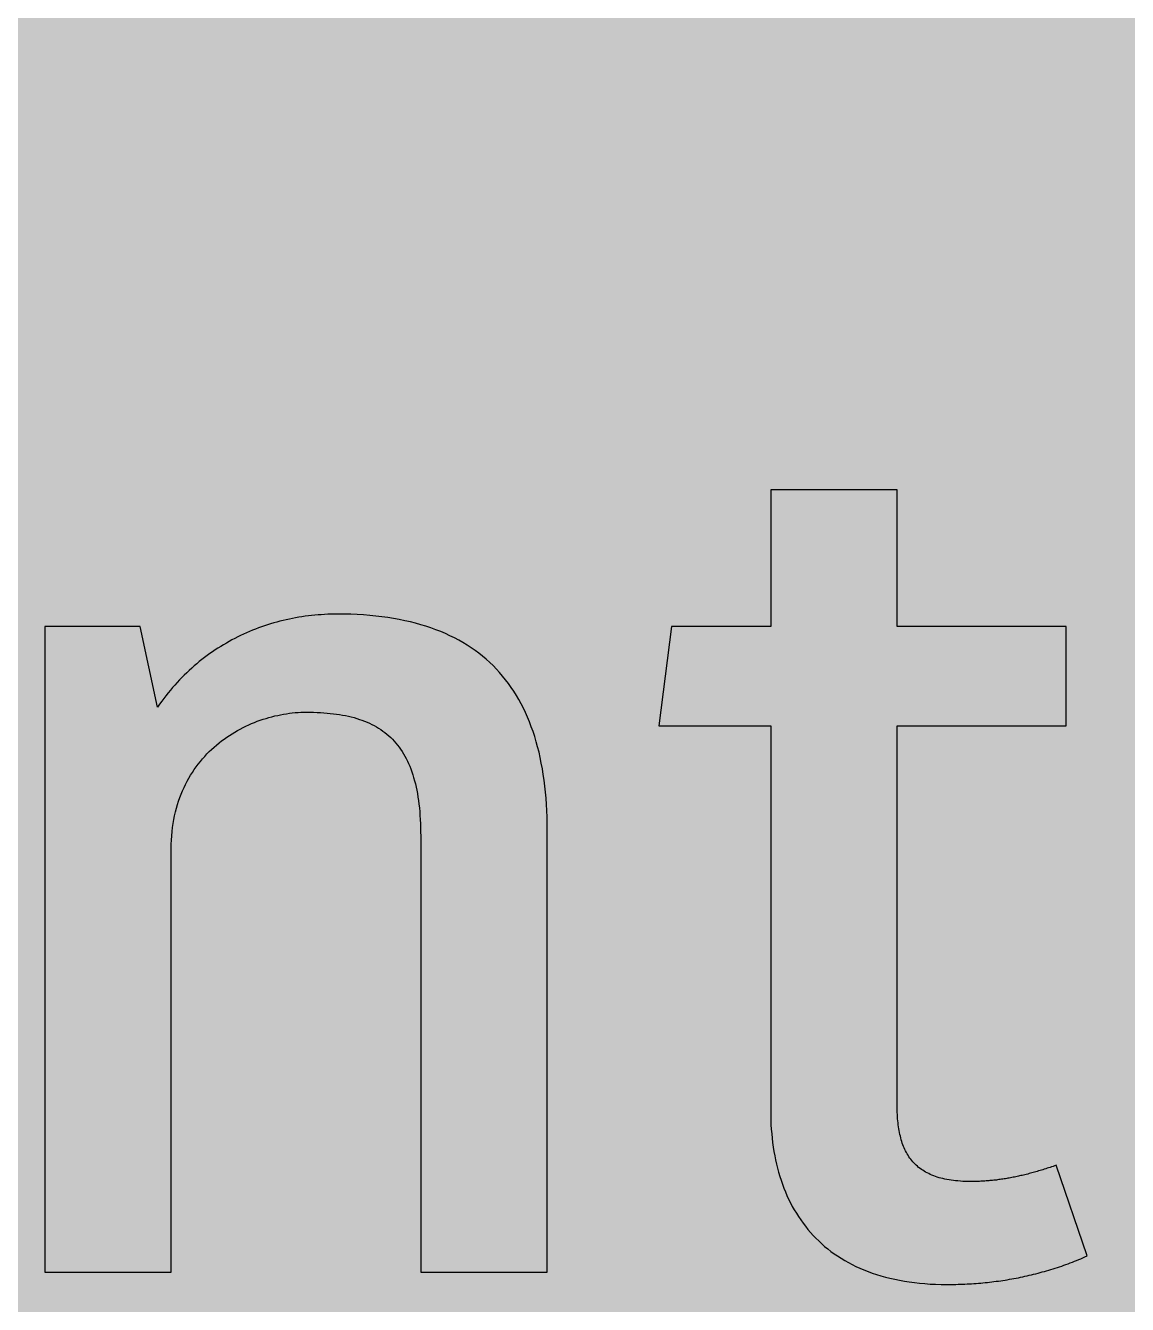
# Model space of a CAD drawing. Header units: millimetres. Extents: x 0 to 212, y 0 to 254.
# Drawn here: x 119.6 to 150.92, y 20.3 to 56.64 of the extents above; entities that cross this region are included whole.
import ezdxf

# ---------------------------------------------------------------- set-up
doc = ezdxf.new("R2010")
doc.units = ezdxf.units.MM

msp = doc.modelspace()

# ---------------------------------------------------------------- hatches: boundary and pattern name
for color, points in [(254, [(14.1633, 0.0536), (13.9878, 0.0533), (13.8125, 0.0559), (13.6373, 0.061), (13.462, 0.0686), (13.2893, 0.0787), (13.114, 0.0914), (12.9413, 0.1041), (12.7686, 0.1219), (12.5959, 0.1397), (12.4231, 0.16), (12.2504, 0.1829), (12.0777, 0.2057), (11.9075, 0.2337), (11.7373, 0.2616), (11.5672, 0.2921), (11.397, 0.3251), (11.2268, 0.3607), (11.0592, 0.3988), (10.8915, 0.4369), (10.7239, 0.4775), (10.5562, 0.5207), (10.3886, 0.5664), (10.2235, 0.6121), (10.0584, 0.6629), (9.8933, 0.7137), (9.7307, 0.7671), (9.5682, 0.8204), (9.4056, 0.8788), (9.2431, 0.9373), (9.083, 0.9982), (8.923, 1.0617), (8.763, 1.1252), (8.6055, 1.1938), (8.4455, 1.2624), (8.2906, 1.331), (8.1331, 1.4046), (7.9781, 1.4783), (7.8232, 1.5545), (7.6708, 1.6332), (7.5184, 1.7145), (7.366, 1.7958), (7.2161, 1.8796), (7.0663, 1.966), (6.919, 2.0523), (6.7716, 2.1438), (6.6243, 2.2352), (6.4795, 2.3266), (6.3348, 2.4232), (6.19, 2.5197), (6.0477, 2.6187), (5.908, 2.7178), (5.7683, 2.8194), (5.6286, 2.9235), (5.4915, 3.0302), (5.3543, 3.1369), (5.2197, 3.2461), (5.0851, 3.3579), (4.953, 3.4722), (4.8209, 3.5865), (4.6914, 3.7033), (4.5644, 3.8202), (4.4348, 3.9395), (4.3104, 4.0615), (4.1859, 4.1859), (4.0615, 4.3104), (3.9395, 4.4348), (3.8202, 4.5618), (3.7033, 4.6914), (3.5865, 4.8209), (3.4722, 4.953), (3.3579, 5.0851), (3.2487, 5.2197), (3.1369, 5.3543), (3.0302, 5.4915), (2.9235, 5.6286), (2.8194, 5.7683), (2.7178, 5.908), (2.6187, 6.0477), (2.5197, 6.19), (2.4232, 6.3348), (2.3266, 6.477), (2.2352, 6.6243), (2.1438, 6.7691), (2.0523, 6.9164), (1.966, 7.0663), (1.8796, 7.2161), (1.7958, 7.366), (1.7145, 7.5184), (1.6332, 7.6708), (1.5545, 7.8232), (1.4783, 7.9781), (1.4046, 8.1331), (1.331, 8.2906), (1.2598, 8.4455), (1.1913, 8.603), (1.1252, 8.763), (1.0592, 8.923), (0.9982, 9.083), (0.9373, 9.2431), (0.8763, 9.4056), (0.8204, 9.5682), (0.7645, 9.7307), (0.7112, 9.8933), (0.6604, 10.0584), (0.6121, 10.2235), (0.5639, 10.3911), (0.5207, 10.5562), (0.4775, 10.7239), (0.4343, 10.8915), (0.3962, 11.0592), (0.3607, 11.2268), (0.3251, 11.397), (0.2921, 11.5672), (0.2616, 11.7373), (0.2311, 11.9075), (0.2057, 12.0802), (0.1803, 12.2504), (0.1575, 12.4231), (0.1372, 12.5959), (0.1194, 12.7686), (0.1041, 12.9413), (0.0889, 13.1166), (0.0787, 13.2893), (0.0686, 13.4645), (0.061, 13.6373), (0.0559, 13.8125), (0.0508, 13.9878), (0.0508, 14.163), (0.0522, 239.9425), (0.0508, 240.1164), (0.0559, 240.2916), (0.061, 240.4669), (0.0686, 240.6396), (0.0787, 240.8149), (0.0889, 240.9876), (0.1041, 241.1628), (0.1194, 241.3356), (0.1372, 241.5083), (0.1575, 241.681), (0.1803, 241.8537), (0.2057, 242.0239), (0.2311, 242.1966), (0.2616, 242.3668), (0.2921, 242.537), (0.3251, 242.7072), (0.3607, 242.8748), (0.3962, 243.045), (0.4343, 243.2126), (0.4775, 243.3803), (0.5207, 243.5479), (0.5639, 243.713), (0.6121, 243.8781), (0.6604, 244.0432), (0.7112, 244.2083), (0.7645, 244.3734), (0.8204, 244.536), (0.8763, 244.6985), (0.9373, 244.8611), (0.9982, 245.0211), (1.0592, 245.1811), (1.1252, 245.3411), (1.1913, 245.4986), (1.2598, 245.6561), (1.331, 245.8136), (1.4046, 245.9685), (1.4783, 246.126), (1.5545, 246.2784), (1.6332, 246.4333), (1.7145, 246.5857), (1.7958, 246.7356), (1.8796, 246.888), (1.966, 247.0379), (2.0523, 247.1852), (2.1438, 247.3325), (2.2352, 247.4798), (2.3266, 247.6246), (2.4232, 247.7694), (2.5197, 247.9116), (2.6187, 248.0539), (2.7178, 248.1961), (2.8194, 248.3358), (2.9235, 248.4755), (3.0302, 248.6127), (3.1369, 248.7473), (3.2487, 248.8844), (3.3579, 249.0165), (3.4722, 249.1486), (3.5865, 249.2807), (3.7033, 249.4102), (3.8202, 249.5398), (3.9395, 249.6668), (4.0615, 249.7938), (4.1859, 249.9182), (4.3104, 250.0401), (4.4348, 250.1621), (4.5644, 250.284), (4.6914, 250.4008), (4.8209, 250.5177), (4.953, 250.632), (5.0851, 250.7437), (5.2197, 250.8555), (5.3543, 250.9647), (5.4915, 251.0739), (5.6286, 251.1781), (5.7683, 251.2822), (5.908, 251.3838), (6.0477, 251.4854), (6.19, 251.5845), (6.3348, 251.681), (6.4795, 251.775), (6.6243, 251.8689), (6.7716, 251.9604), (6.919, 252.0493), (7.0663, 252.1382), (7.2161, 252.2245), (7.366, 252.3084), (7.5184, 252.3896), (7.6708, 252.4709), (7.8232, 252.5471), (7.9781, 252.6233), (8.1331, 252.6995), (8.2906, 252.7706), (8.4455, 252.8418), (8.6055, 252.9103), (8.763, 252.9789), (8.923, 253.0424), (9.083, 253.1059), (9.2431, 253.1669), (9.4056, 253.2253), (9.5682, 253.2837), (9.7307, 253.3371), (9.8933, 253.3904), (10.0584, 253.4412), (10.2235, 253.492), (10.3886, 253.5377), (10.5562, 253.5834), (10.7239, 253.6266), (10.8915, 253.6673), (11.0592, 253.7079), (11.2268, 253.7435), (11.397, 253.779), (11.5672, 253.812), (11.7373, 253.8425), (11.9075, 253.8705), (12.0777, 253.8984), (12.2504, 253.9213), (12.4231, 253.9441), (12.5959, 253.9644), (12.7686, 253.9822), (12.9413, 254), (13.114, 254.0127), (13.2893, 254.0254), (13.462, 254.0356), (13.6373, 254.0432), (13.8125, 254.0483), (13.9878, 254.0508), (14.163, 254.0533), (197.6078, 254.0536), (197.7822, 254.0508), (197.9574, 254.0483), (198.1327, 254.0432), (198.3054, 254.0356), (198.4807, 254.0254), (198.6534, 254.0127), (198.8287, 254), (199.0014, 253.9822), (199.1741, 253.9644), (199.3468, 253.9441), (199.5195, 253.9213), (199.6897, 253.8984), (199.8624, 253.8705), (200.0326, 253.8425), (200.2028, 253.812), (200.373, 253.779), (200.5432, 253.7435), (200.7108, 253.7079), (200.8784, 253.6673), (201.0461, 253.6266), (201.2137, 253.5834), (201.3788, 253.5377), (201.5465, 253.492), (201.7116, 253.4412), (201.8767, 253.3904), (202.0392, 253.3371), (202.2018, 253.2837), (202.3643, 253.2253), (202.5269, 253.1669), (202.6869, 253.1059), (202.8469, 253.0424), (203.007, 252.9789), (203.167, 252.9103), (203.3245, 252.8418), (203.4794, 252.7706), (203.6369, 252.6995), (203.7918, 252.6233), (203.9468, 252.5471), (204.0992, 252.4709), (204.2516, 252.3896), (204.404, 252.3084), (204.5538, 252.2245), (204.7037, 252.1382), (204.8535, 252.0493), (205.0009, 251.9604), (205.1456, 251.8689), (205.293, 251.775), (205.4352, 251.681), (205.58, 251.5845), (205.7222, 251.4854), (205.8619, 251.3838), (206.0016, 251.2822), (206.1413, 251.1781), (206.2785, 251.0739), (206.4156, 250.9647), (206.5503, 250.8555), (206.6849, 250.7437), (206.817, 250.632), (206.949, 250.5177), (207.0786, 250.4008), (207.2081, 250.284), (207.3351, 250.1621), (207.4596, 250.0401), (207.584, 249.9182), (207.7085, 249.7938), (207.8304, 249.6668), (207.9498, 249.5398), (208.0666, 249.4102), (208.1835, 249.2807), (208.2978, 249.1486), (208.4121, 249.0165), (208.5238, 248.8844), (208.6331, 248.7473), (208.7397, 248.6127), (208.8464, 248.4755), (208.9506, 248.3358), (209.0522, 248.1961), (209.1512, 248.0539), (209.2503, 247.9116), (209.3468, 247.7694), (209.4433, 247.6246), (209.5348, 247.4798), (209.6262, 247.3325), (209.7176, 247.1852), (209.804, 247.0379), (209.8904, 246.888), (209.9742, 246.7356), (210.0555, 246.5857), (210.1367, 246.4333), (210.2155, 246.2784), (210.2917, 246.126), (210.3653, 245.9685), (210.439, 245.8136), (210.5076, 245.6561), (210.5762, 245.4986), (210.6447, 245.3411), (210.7082, 245.1811), (210.7717, 245.0211), (210.8327, 244.8611), (210.8911, 244.6985), (210.9495, 244.536), (211.0029, 244.3734), (211.0562, 244.2083), (211.107, 244.0432), (211.1578, 243.8781), (211.2035, 243.713), (211.2493, 243.5479), (211.2924, 243.3803), (211.3331, 243.2126), (211.3712, 243.045), (211.4093, 242.8748), (211.4448, 242.7072), (211.4779, 242.537), (211.5083, 242.3668), (211.5363, 242.1966), (211.5642, 242.0239), (211.5871, 241.8537), (211.6099, 241.681), (211.6303, 241.5083), (211.648, 241.3356), (211.6658, 241.1628), (211.6785, 240.9876), (211.6912, 240.8149), (211.7014, 240.6396), (211.709, 240.4669), (211.7141, 240.2916), (211.7166, 240.1164), (211.7166, 239.9411), (211.7189, 14.1647), (211.7166, 13.9878), (211.7141, 13.8125), (211.709, 13.6373), (211.7014, 13.4645), (211.6912, 13.2893), (211.6785, 13.1166), (211.6658, 12.9413), (211.648, 12.7686), (211.6303, 12.5959), (211.6099, 12.4231), (211.5871, 12.2504), (211.5642, 12.0802), (211.5363, 11.9075), (211.5083, 11.7373), (211.4779, 11.5672), (211.4448, 11.397), (211.4093, 11.2268), (211.3712, 11.0592), (211.3331, 10.8915), (211.2924, 10.7239), (211.2493, 10.5562), (211.2035, 10.3911), (211.1578, 10.2235), (211.107, 10.0584), (211.0562, 9.8933), (211.0029, 9.7307), (210.9495, 9.5682), (210.8911, 9.4056), (210.8327, 9.2431), (210.7717, 9.083), (210.7082, 8.923), (210.6447, 8.763), (210.5762, 8.603), (210.5076, 8.4455), (210.439, 8.2906), (210.3653, 8.1331), (210.2917, 7.9781), (210.2155, 7.8232), (210.1367, 7.6708), (210.0555, 7.5184), (209.9742, 7.366), (209.8904, 7.2161), (209.804, 7.0663), (209.7176, 6.9164), (209.6262, 6.7691), (209.5348, 6.6243), (209.4433, 6.477), (209.3468, 6.3348), (209.2503, 6.19), (209.1512, 6.0477), (209.0522, 5.908), (208.9506, 5.7683), (208.8464, 5.6286), (208.7397, 5.4915), (208.6331, 5.3543), (208.5238, 5.2197), (208.4121, 5.0851), (208.2978, 4.953), (208.1835, 4.8209), (208.0666, 4.6914), (207.9498, 4.5618), (207.8304, 4.4348), (207.7085, 4.3104), (207.584, 4.1859), (207.4596, 4.0615), (207.3351, 3.9395), (207.2081, 3.8202), (207.0786, 3.7033), (206.949, 3.5865), (206.817, 3.4722), (206.6849, 3.3579), (206.5503, 3.2461), (206.4156, 3.1369), (206.2785, 3.0302), (206.1413, 2.9235), (206.0016, 2.8194), (205.8619, 2.7178), (205.7222, 2.6187), (205.58, 2.5197), (205.4352, 2.4232), (205.293, 2.3266), (205.1456, 2.2352), (205.0009, 2.1438), (204.8535, 2.0523), (204.7037, 1.966), (204.5538, 1.8796), (204.404, 1.7958), (204.2516, 1.7145), (204.0992, 1.6332), (203.9468, 1.5545), (203.7918, 1.4783), (203.6369, 1.4046), (203.4794, 1.331), (203.3245, 1.2624), (203.167, 1.1938), (203.007, 1.1252), (202.8469, 1.0617), (202.6869, 0.9982), (202.5269, 0.9373), (202.3643, 0.8788), (202.2018, 0.8204), (202.0392, 0.7671), (201.8767, 0.7137), (201.7116, 0.6629), (201.5465, 0.6121), (201.3788, 0.5664), (201.2137, 0.5207), (201.0461, 0.4775), (200.8784, 0.4369), (200.7108, 0.3988), (200.5432, 0.3607), (200.373, 0.3251), (200.2028, 0.2921), (200.0326, 0.2616), (199.8624, 0.2337), (199.6897, 0.2057), (199.5195, 0.1829), (199.3468, 0.16), (199.1741, 0.1397), (199.0014, 0.1219), (198.8287, 0.1041), (198.6534, 0.0914), (198.4807, 0.0787), (198.3054, 0.0686), (198.1327, 0.061), (197.9574, 0.0559), (197.7822, 0.0533), (197.6069, 0.0533)]), (59, [(140.7763, 25.8064), (140.777, 25.6718), (140.7795, 25.5397), (140.7846, 25.4076), (140.7922, 25.2781), (140.8049, 25.1511), (140.8151, 25.0241), (140.8303, 24.8971), (140.8481, 24.7726), (140.8684, 24.6482), (140.8913, 24.5262), (140.9141, 24.4069), (140.9421, 24.2875), (140.97, 24.1706), (141.0005, 24.0538), (141.036, 23.9395), (141.0716, 23.8277), (141.1097, 23.716), (141.1503, 23.6068), (141.1935, 23.5001), (141.2392, 23.3934), (141.2875, 23.2893), (141.3383, 23.1851), (141.3916, 23.0861), (141.4475, 22.987), (141.5059, 22.8905), (141.5669, 22.794), (141.6304, 22.7), (141.6964, 22.6085), (141.7625, 22.5196), (141.8336, 22.4333), (141.9073, 22.3469), (141.9835, 22.2631), (142.0622, 22.1818), (142.1409, 22.1031), (142.2248, 22.0269), (142.3111, 21.9507), (142.4, 21.8796), (142.4889, 21.8084), (142.5829, 21.7399), (142.6794, 21.6764), (142.7785, 21.6129), (142.8801, 21.5519), (142.9842, 21.4935), (143.0909, 21.4351), (143.2001, 21.3817), (143.3119, 21.3309), (143.4262, 21.2827), (143.543, 21.2369), (143.6624, 21.1912), (143.7843, 21.1506), (143.9113, 21.1125), (144.0383, 21.0769), (144.1679, 21.0439), (144.3025, 21.0134), (144.4371, 20.9855), (144.5768, 20.9601), (144.7165, 20.9398), (144.8613, 20.9194), (145.0086, 20.9042), (145.1585, 20.8915), (145.3109, 20.8788), (145.4658, 20.8712), (145.6233, 20.8686), (145.7833, 20.8661), (145.8493, 20.8661), (145.9128, 20.8661), (145.9763, 20.8686), (146.0424, 20.8686), (146.1059, 20.8712), (146.1694, 20.8737), (146.2329, 20.8763), (146.2989, 20.8788), (146.3624, 20.8813), (146.4259, 20.8839), (146.4894, 20.889), (146.5529, 20.8915), (146.6164, 20.8966), (146.6825, 20.9017), (146.746, 20.9067), (146.8095, 20.9144), (146.873, 20.9194), (146.9365, 20.9271), (147, 20.9321), (147.0635, 20.9398), (147.1244, 20.9474), (147.1879, 20.9575), (147.2514, 20.9652), (147.3149, 20.9728), (147.3784, 20.9829), (147.4419, 20.9931), (147.5029, 21.0033), (147.5664, 21.0134), (147.6299, 21.0236), (147.6908, 21.0363), (147.7543, 21.049), (147.8178, 21.0591), (147.8788, 21.0718), (147.9423, 21.0845), (148.0033, 21.0998), (148.0668, 21.1125), (148.1277, 21.1277), (148.1887, 21.143), (148.2522, 21.1557), (148.3131, 21.1734), (148.3766, 21.1887), (148.4376, 21.2039), (148.4986, 21.2217), (148.5595, 21.2395), (148.6205, 21.2573), (148.684, 21.275), (148.7449, 21.2928), (148.8059, 21.3131), (148.8669, 21.3309), (148.9278, 21.3512), (148.9888, 21.3716), (149.0497, 21.3919), (149.1107, 21.4122), (149.1691, 21.4351), (149.2301, 21.4579), (149.291, 21.4808), (149.352, 21.5036), (149.4104, 21.5265), (149.4714, 21.5494), (149.5323, 21.5748), (149.5908, 21.6002), (149.6517, 21.6256), (149.7101, 21.651), (149.7711, 21.6764), (148.8902, 24.2531), (148.8465, 24.2367), (148.8034, 24.2214), (148.7602, 24.2087), (148.7195, 24.1935), (148.6764, 24.1808), (148.6357, 24.1681), (148.5951, 24.1529), (148.5544, 24.1402), (148.5138, 24.1275), (148.4732, 24.1148), (148.4325, 24.1046), (148.3919, 24.0919), (148.3538, 24.0792), (148.3131, 24.069), (148.275, 24.0563), (148.2344, 24.0462), (148.1963, 24.036), (148.1582, 24.0259), (148.1201, 24.0157), (148.082, 24.0055), (148.0439, 23.9954), (148.0058, 23.9852), (147.9677, 23.9776), (147.9296, 23.9674), (147.8915, 23.9598), (147.8534, 23.9497), (147.8178, 23.942), (147.7797, 23.9344), (147.7416, 23.9268), (147.7061, 23.9192), (147.668, 23.9116), (147.6324, 23.9039), (147.5943, 23.8963), (147.5588, 23.8887), (147.5207, 23.8836), (147.4851, 23.876), (147.4495, 23.8709), (147.4114, 23.8658), (147.3759, 23.8608), (147.3378, 23.8557), (147.3022, 23.8506), (147.2667, 23.8455), (147.2286, 23.8404), (147.193, 23.8354), (147.1574, 23.8303), (147.1193, 23.8277), (147.0838, 23.8227), (147.0482, 23.8201), (147.0101, 23.8176), (146.9746, 23.8125), (146.939, 23.81), (146.9009, 23.8074), (146.8653, 23.8049), (146.8272, 23.8023), (146.7917, 23.8023), (146.7536, 23.7998), (146.7155, 23.7973), (146.6799, 23.7973), (146.6418, 23.7947), (146.6037, 23.7947), (146.5682, 23.7947), (146.5301, 23.7922), (146.492, 23.7922), (146.4539, 23.7922), (146.3802, 23.7947), (146.3091, 23.7947), (146.238, 23.7973), (146.1694, 23.8023), (146.1008, 23.8074), (146.0348, 23.8125), (145.9713, 23.8201), (145.9078, 23.8277), (145.8468, 23.8379), (145.7884, 23.8481), (145.73, 23.8608), (145.6715, 23.8735), (145.6157, 23.8887), (145.5623, 23.9014), (145.509, 23.9192), (145.4582, 23.937), (145.4099, 23.9547), (145.3617, 23.9725), (145.3134, 23.9928), (145.2677, 24.0157), (145.2245, 24.0386), (145.1813, 24.0614), (145.1381, 24.0868), (145.0975, 24.1122), (145.0594, 24.1376), (145.0213, 24.1656), (144.9832, 24.1935), (144.9476, 24.224), (144.9146, 24.2545), (144.8816, 24.2875), (144.8486, 24.3205), (144.8181, 24.3535), (144.7876, 24.3891), (144.7597, 24.4246), (144.7317, 24.4602), (144.7063, 24.4983), (144.6809, 24.5389), (144.6581, 24.577), (144.6352, 24.6177), (144.6124, 24.6609), (144.592, 24.704), (144.5717, 24.7472), (144.5539, 24.7904), (144.5362, 24.8361), (144.5184, 24.8844), (144.5031, 24.9301), (144.4879, 24.9784), (144.4752, 25.0292), (144.4625, 25.08), (144.4498, 25.1308), (144.4396, 25.1841), (144.4295, 25.2374), (144.4193, 25.2908), (144.4117, 25.3467), (144.4041, 25.4025), (144.3965, 25.4584), (144.3914, 25.5168), (144.3863, 25.5753), (144.3812, 25.6337), (144.3787, 25.6946), (144.3761, 25.7556), (144.3736, 25.8191), (144.3736, 25.8826), (144.3736, 25.9461), (144.3743, 36.7425), (149.1728, 36.7425), (149.1728, 39.5633), (144.3743, 39.5633), (144.3743, 43.4439), (140.7763, 43.4439), (140.7763, 39.5633), (137.9541, 39.5633), (137.6013, 36.7425), (140.7763, 36.7425)]), (59, [(134.4263, 21.2203), (134.4263, 33.7781), (134.4244, 33.9649), (134.4193, 34.1478), (134.4117, 34.3306), (134.4041, 34.5084), (134.3914, 34.6837), (134.3762, 34.859), (134.3584, 35.0291), (134.3355, 35.1968), (134.3127, 35.3593), (134.2873, 35.5219), (134.2568, 35.6819), (134.2263, 35.8369), (134.1907, 35.9893), (134.1526, 36.1417), (134.112, 36.289), (134.0688, 36.4338), (134.0231, 36.576), (133.9723, 36.7132), (133.9215, 36.8503), (133.8656, 36.9824), (133.8097, 37.1145), (133.7488, 37.2415), (133.6853, 37.3659), (133.6167, 37.4879), (133.5481, 37.6047), (133.4745, 37.7215), (133.4008, 37.8333), (133.3221, 37.9451), (133.2408, 38.0517), (133.157, 38.1559), (133.0681, 38.2549), (132.9792, 38.354), (132.8852, 38.4505), (132.7887, 38.542), (132.6896, 38.6309), (132.588, 38.7172), (132.4813, 38.801), (132.3746, 38.8823), (132.2629, 38.9585), (132.1486, 39.0322), (132.0292, 39.1058), (131.9098, 39.1744), (131.7854, 39.2379), (131.6584, 39.3014), (131.5288, 39.3598), (131.3967, 39.4183), (131.2596, 39.4716), (131.1199, 39.5224), (130.9776, 39.5681), (130.8329, 39.6138), (130.683, 39.6545), (130.5331, 39.6926), (130.3782, 39.7281), (130.2182, 39.7612), (130.0582, 39.7891), (129.8931, 39.817), (129.7254, 39.8399), (129.5552, 39.8602), (129.38, 39.8755), (129.2047, 39.8907), (129.0218, 39.9009), (128.839, 39.9085), (128.6535, 39.9136), (128.463, 39.9161), (128.3691, 39.9136), (128.2776, 39.9136), (128.1836, 39.9085), (128.0922, 39.9059), (128.0008, 39.8983), (127.9093, 39.8932), (127.8179, 39.8831), (127.7264, 39.8755), (127.635, 39.8653), (127.5436, 39.8526), (127.4521, 39.8399), (127.3632, 39.8247), (127.2718, 39.8094), (127.1829, 39.7916), (127.094, 39.7739), (127.0025, 39.7535), (126.9136, 39.7332), (126.8247, 39.7129), (126.7384, 39.6875), (126.6495, 39.6646), (126.5606, 39.6367), (126.4742, 39.6113), (126.3879, 39.5808), (126.3015, 39.5529), (126.2151, 39.5199), (126.1288, 39.4894), (126.045, 39.4538), (125.9611, 39.4208), (125.8773, 39.3827), (125.7935, 39.3471), (125.7097, 39.3065), (125.6259, 39.2659), (125.5446, 39.2252), (125.4633, 39.182), (125.382, 39.1389), (125.3033, 39.0931), (125.222, 39.0449), (125.1433, 38.9966), (125.0645, 38.9484), (124.9883, 38.8976), (124.9096, 38.8442), (124.8334, 38.7909), (124.7572, 38.7375), (124.6835, 38.6817), (124.6073, 38.6232), (124.5337, 38.5648), (124.4625, 38.5039), (124.3889, 38.4429), (124.3178, 38.3794), (124.2466, 38.3159), (124.1781, 38.2499), (124.1069, 38.1813), (124.0409, 38.1127), (123.9723, 38.0441), (123.9063, 37.973), (123.8402, 37.8993), (123.7742, 37.8257), (123.7107, 37.752), (123.6472, 37.6733), (123.5862, 37.5971), (123.5253, 37.5158), (123.4643, 37.4371), (123.4059, 37.3532), (123.3475, 37.2694), (122.8549, 39.5633), (120.1388, 39.5633), (120.1388, 21.2203), (123.7368, 21.2203), (123.7368, 33.2489), (123.7361, 33.3731), (123.7412, 33.495), (123.7488, 33.6144), (123.759, 33.7337), (123.7742, 33.848), (123.7894, 33.9623), (123.8098, 34.0741), (123.8301, 34.1833), (123.8555, 34.2925), (123.8834, 34.3967), (123.9139, 34.5008), (123.9444, 34.6024), (123.9799, 34.7015), (124.018, 34.798), (124.0561, 34.892), (124.0993, 34.986), (124.1425, 35.0774), (124.1882, 35.1638), (124.2365, 35.2527), (124.2873, 35.3365), (124.3381, 35.4178), (124.3914, 35.499), (124.4473, 35.5778), (124.5057, 35.654), (124.5641, 35.7276), (124.6251, 35.8013), (124.6886, 35.8724), (124.7521, 35.941), (124.8181, 36.007), (124.8842, 36.0705), (124.9528, 36.134), (125.0239, 36.1925), (125.095, 36.2534), (125.1661, 36.3093), (125.2398, 36.3626), (125.3134, 36.416), (125.3896, 36.4668), (125.4658, 36.515), (125.542, 36.5633), (125.6208, 36.6065), (125.6995, 36.6497), (125.7783, 36.6928), (125.857, 36.7309), (125.9383, 36.769), (126.0196, 36.8046), (126.1008, 36.8376), (126.1821, 36.8681), (126.2659, 36.8986), (126.3472, 36.9265), (126.431, 36.9519), (126.5149, 36.9773), (126.5961, 37.0002), (126.68, 37.0205), (126.7638, 37.0383), (126.8451, 37.0561), (126.9289, 37.0713), (127.0127, 37.084), (127.094, 37.0967), (127.1753, 37.1069), (127.2591, 37.1145), (127.3404, 37.1196), (127.4191, 37.1246), (127.5004, 37.1272), (127.5791, 37.1272), (127.6807, 37.1272), (127.7823, 37.1246), (127.8814, 37.1221), (127.9779, 37.117), (128.0719, 37.1119), (128.1659, 37.1043), (128.2573, 37.0942), (128.3487, 37.084), (128.4376, 37.0738), (128.524, 37.0611), (128.6078, 37.0459), (128.6916, 37.0307), (128.7755, 37.0129), (128.8542, 36.9926), (128.9329, 36.9722), (129.0117, 36.9494), (129.0853, 36.924), (129.159, 36.8986), (129.2327, 36.8732), (129.3038, 36.8427), (129.3724, 36.8122), (129.4384, 36.7792), (129.5044, 36.7462), (129.5705, 36.7106), (129.6314, 36.6725), (129.6924, 36.6319), (129.7508, 36.5912), (129.8092, 36.5481), (129.8651, 36.5023), (129.921, 36.4566), (129.9743, 36.4084), (130.0251, 36.3576), (130.0734, 36.3042), (130.1217, 36.2483), (130.1674, 36.1925), (130.2131, 36.134), (130.2563, 36.0731), (130.2995, 36.0121), (130.3376, 35.9461), (130.3757, 35.88), (130.4138, 35.8115), (130.4493, 35.7403), (130.4823, 35.6667), (130.5154, 35.5905), (130.5458, 35.5143), (130.5738, 35.433), (130.6017, 35.3517), (130.6271, 35.2679), (130.6525, 35.1815), (130.6754, 35.0926), (130.6957, 35.0012), (130.716, 34.9098), (130.7338, 34.8132), (130.749, 34.7142), (130.7643, 34.6151), (130.777, 34.511), (130.7897, 34.4068), (130.7998, 34.2976), (130.8075, 34.1884), (130.8151, 34.0766), (130.8202, 33.9598), (130.8227, 33.843), (130.8252, 33.7236), (130.8278, 33.6017), (130.8283, 21.2203)])]:
    msp.add_hatch(color=color).paths.add_polyline_path(points)

# ---------------------------------------------------------------- linework, layer by layer
at = {"color": 59}
for points in [[(140.7763, 25.8064), (140.777, 25.6718), (140.7795, 25.5397), (140.7846, 25.4076), (140.7922, 25.2781), (140.8049, 25.1511), (140.8151, 25.0241), (140.8303, 24.8971), (140.8481, 24.7726), (140.8684, 24.6482), (140.8913, 24.5262), (140.9141, 24.4069), (140.9421, 24.2875), (140.97, 24.1706), (141.0005, 24.0538), (141.036, 23.9395), (141.0716, 23.8277), (141.1097, 23.716), (141.1503, 23.6068), (141.1935, 23.5001), (141.2392, 23.3934), (141.2875, 23.2893), (141.3383, 23.1851), (141.3916, 23.0861), (141.4475, 22.987), (141.5059, 22.8905), (141.5669, 22.794), (141.6304, 22.7), (141.6964, 22.6085), (141.7625, 22.5196), (141.8336, 22.4333), (141.9073, 22.3469), (141.9835, 22.2631), (142.0622, 22.1818), (142.1409, 22.1031), (142.2248, 22.0269), (142.3111, 21.9507), (142.4, 21.8796), (142.4889, 21.8084), (142.5829, 21.7399), (142.6794, 21.6764), (142.7785, 21.6129), (142.8801, 21.5519), (142.9842, 21.4935), (143.0909, 21.4351), (143.2001, 21.3817), (143.3119, 21.3309), (143.4262, 21.2827), (143.543, 21.2369), (143.6624, 21.1912), (143.7843, 21.1506), (143.9113, 21.1125), (144.0383, 21.0769), (144.1679, 21.0439), (144.3025, 21.0134), (144.4371, 20.9855), (144.5768, 20.9601), (144.7165, 20.9398), (144.8613, 20.9194), (145.0086, 20.9042), (145.1585, 20.8915), (145.3109, 20.8788), (145.4658, 20.8712), (145.6233, 20.8686), (145.7833, 20.8661), (145.8493, 20.8661), (145.9128, 20.8661), (145.9763, 20.8686), (146.0424, 20.8686), (146.1059, 20.8712), (146.1694, 20.8737), (146.2329, 20.8763), (146.2989, 20.8788), (146.3624, 20.8813), (146.4259, 20.8839), (146.4894, 20.889), (146.5529, 20.8915), (146.6164, 20.8966), (146.6825, 20.9017), (146.746, 20.9067), (146.8095, 20.9144), (146.873, 20.9194), (146.9365, 20.9271), (147, 20.9321), (147.0635, 20.9398), (147.1244, 20.9474), (147.1879, 20.9575), (147.2514, 20.9652), (147.3149, 20.9728), (147.3784, 20.9829), (147.4419, 20.9931), (147.5029, 21.0033), (147.5664, 21.0134), (147.6299, 21.0236), (147.6908, 21.0363), (147.7543, 21.049), (147.8178, 21.0591), (147.8788, 21.0718), (147.9423, 21.0845), (148.0033, 21.0998), (148.0668, 21.1125), (148.1277, 21.1277), (148.1887, 21.143), (148.2522, 21.1557), (148.3131, 21.1734), (148.3766, 21.1887), (148.4376, 21.2039), (148.4986, 21.2217), (148.5595, 21.2395), (148.6205, 21.2573), (148.684, 21.275), (148.7449, 21.2928), (148.8059, 21.3131), (148.8669, 21.3309), (148.9278, 21.3512), (148.9888, 21.3716), (149.0497, 21.3919), (149.1107, 21.4122), (149.1691, 21.4351), (149.2301, 21.4579), (149.291, 21.4808), (149.352, 21.5036), (149.4104, 21.5265), (149.4714, 21.5494), (149.5323, 21.5748), (149.5908, 21.6002), (149.6517, 21.6256), (149.7101, 21.651), (149.7711, 21.6764), (148.8902, 24.2531), (148.8465, 24.2367), (148.8034, 24.2214), (148.7602, 24.2087), (148.7195, 24.1935), (148.6764, 24.1808), (148.6357, 24.1681), (148.5951, 24.1529), (148.5544, 24.1402), (148.5138, 24.1275), (148.4732, 24.1148), (148.4325, 24.1046), (148.3919, 24.0919), (148.3538, 24.0792), (148.3131, 24.069), (148.275, 24.0563), (148.2344, 24.0462), (148.1963, 24.036), (148.1582, 24.0259), (148.1201, 24.0157), (148.082, 24.0055), (148.0439, 23.9954), (148.0058, 23.9852), (147.9677, 23.9776), (147.9296, 23.9674), (147.8915, 23.9598), (147.8534, 23.9497), (147.8178, 23.942), (147.7797, 23.9344), (147.7416, 23.9268), (147.7061, 23.9192), (147.668, 23.9116), (147.6324, 23.9039), (147.5943, 23.8963), (147.5588, 23.8887), (147.5207, 23.8836), (147.4851, 23.876), (147.4495, 23.8709), (147.4114, 23.8658), (147.3759, 23.8608), (147.3378, 23.8557), (147.3022, 23.8506), (147.2667, 23.8455), (147.2286, 23.8404), (147.193, 23.8354), (147.1574, 23.8303), (147.1193, 23.8277), (147.0838, 23.8227), (147.0482, 23.8201), (147.0101, 23.8176), (146.9746, 23.8125), (146.939, 23.81), (146.9009, 23.8074), (146.8653, 23.8049), (146.8272, 23.8023), (146.7917, 23.8023), (146.7536, 23.7998), (146.7155, 23.7973), (146.6799, 23.7973), (146.6418, 23.7947), (146.6037, 23.7947), (146.5682, 23.7947), (146.5301, 23.7922), (146.492, 23.7922), (146.4539, 23.7922), (146.3802, 23.7947), (146.3091, 23.7947), (146.238, 23.7973), (146.1694, 23.8023), (146.1008, 23.8074), (146.0348, 23.8125), (145.9713, 23.8201), (145.9078, 23.8277), (145.8468, 23.8379), (145.7884, 23.8481), (145.73, 23.8608), (145.6715, 23.8735), (145.6157, 23.8887), (145.5623, 23.9014), (145.509, 23.9192), (145.4582, 23.937), (145.4099, 23.9547), (145.3617, 23.9725), (145.3134, 23.9928), (145.2677, 24.0157), (145.2245, 24.0386), (145.1813, 24.0614), (145.1381, 24.0868), (145.0975, 24.1122), (145.0594, 24.1376), (145.0213, 24.1656), (144.9832, 24.1935), (144.9476, 24.224), (144.9146, 24.2545), (144.8816, 24.2875), (144.8486, 24.3205), (144.8181, 24.3535), (144.7876, 24.3891), (144.7597, 24.4246), (144.7317, 24.4602), (144.7063, 24.4983), (144.6809, 24.5389), (144.6581, 24.577), (144.6352, 24.6177), (144.6124, 24.6609), (144.592, 24.704), (144.5717, 24.7472), (144.5539, 24.7904), (144.5362, 24.8361), (144.5184, 24.8844), (144.5031, 24.9301), (144.4879, 24.9784), (144.4752, 25.0292), (144.4625, 25.08), (144.4498, 25.1308), (144.4396, 25.1841), (144.4295, 25.2374), (144.4193, 25.2908), (144.4117, 25.3467), (144.4041, 25.4025), (144.3965, 25.4584), (144.3914, 25.5168), (144.3863, 25.5753), (144.3812, 25.6337), (144.3787, 25.6946), (144.3761, 25.7556), (144.3736, 25.8191), (144.3736, 25.8826), (144.3736, 25.9461), (144.3743, 36.7425), (149.1728, 36.7425), (149.1728, 39.5633), (144.3743, 39.5633), (144.3743, 43.4439), (140.7763, 43.4439), (140.7763, 39.5633), (137.9541, 39.5633), (137.6013, 36.7425), (140.7763, 36.7425), (140.7763, 25.8064)], [(134.4263, 21.2203), (134.4263, 33.7781), (134.4244, 33.9649), (134.4193, 34.1478), (134.4117, 34.3306), (134.4041, 34.5084), (134.3914, 34.6837), (134.3762, 34.859), (134.3584, 35.0291), (134.3355, 35.1968), (134.3127, 35.3593), (134.2873, 35.5219), (134.2568, 35.6819), (134.2263, 35.8369), (134.1907, 35.9893), (134.1526, 36.1417), (134.112, 36.289), (134.0688, 36.4338), (134.0231, 36.576), (133.9723, 36.7132), (133.9215, 36.8503), (133.8656, 36.9824), (133.8097, 37.1145), (133.7488, 37.2415), (133.6853, 37.3659), (133.6167, 37.4879), (133.5481, 37.6047), (133.4745, 37.7215), (133.4008, 37.8333), (133.3221, 37.9451), (133.2408, 38.0517), (133.157, 38.1559), (133.0681, 38.2549), (132.9792, 38.354), (132.8852, 38.4505), (132.7887, 38.542), (132.6896, 38.6309), (132.588, 38.7172), (132.4813, 38.801), (132.3746, 38.8823), (132.2629, 38.9585), (132.1486, 39.0322), (132.0292, 39.1058), (131.9098, 39.1744), (131.7854, 39.2379), (131.6584, 39.3014), (131.5288, 39.3598), (131.3967, 39.4183), (131.2596, 39.4716), (131.1199, 39.5224), (130.9776, 39.5681), (130.8329, 39.6138), (130.683, 39.6545), (130.5331, 39.6926), (130.3782, 39.7281), (130.2182, 39.7612), (130.0582, 39.7891), (129.8931, 39.817), (129.7254, 39.8399), (129.5552, 39.8602), (129.38, 39.8755), (129.2047, 39.8907), (129.0218, 39.9009), (128.839, 39.9085), (128.6535, 39.9136), (128.463, 39.9161), (128.3691, 39.9136), (128.2776, 39.9136), (128.1836, 39.9085), (128.0922, 39.9059), (128.0008, 39.8983), (127.9093, 39.8932), (127.8179, 39.8831), (127.7264, 39.8755), (127.635, 39.8653), (127.5436, 39.8526), (127.4521, 39.8399), (127.3632, 39.8247), (127.2718, 39.8094), (127.1829, 39.7916), (127.094, 39.7739), (127.0025, 39.7535), (126.9136, 39.7332), (126.8247, 39.7129), (126.7384, 39.6875), (126.6495, 39.6646), (126.5606, 39.6367), (126.4742, 39.6113), (126.3879, 39.5808), (126.3015, 39.5529), (126.2151, 39.5199), (126.1288, 39.4894), (126.045, 39.4538), (125.9611, 39.4208), (125.8773, 39.3827), (125.7935, 39.3471), (125.7097, 39.3065), (125.6259, 39.2659), (125.5446, 39.2252), (125.4633, 39.182), (125.382, 39.1389), (125.3033, 39.0931), (125.222, 39.0449), (125.1433, 38.9966), (125.0645, 38.9484), (124.9883, 38.8976), (124.9096, 38.8442), (124.8334, 38.7909), (124.7572, 38.7375), (124.6835, 38.6817), (124.6073, 38.6232), (124.5337, 38.5648), (124.4625, 38.5039), (124.3889, 38.4429), (124.3178, 38.3794), (124.2466, 38.3159), (124.1781, 38.2499), (124.1069, 38.1813), (124.0409, 38.1127), (123.9723, 38.0441), (123.9063, 37.973), (123.8402, 37.8993), (123.7742, 37.8257), (123.7107, 37.752), (123.6472, 37.6733), (123.5862, 37.5971), (123.5253, 37.5158), (123.4643, 37.4371), (123.4059, 37.3532), (123.3475, 37.2694), (122.8549, 39.5633), (120.1388, 39.5633), (120.1388, 21.2203), (123.7368, 21.2203), (123.7368, 33.2489), (123.7361, 33.3731), (123.7412, 33.495), (123.7488, 33.6144), (123.759, 33.7337), (123.7742, 33.848), (123.7894, 33.9623), (123.8098, 34.0741), (123.8301, 34.1833), (123.8555, 34.2925), (123.8834, 34.3967), (123.9139, 34.5008), (123.9444, 34.6024), (123.9799, 34.7015), (124.018, 34.798), (124.0561, 34.892), (124.0993, 34.986), (124.1425, 35.0774), (124.1882, 35.1638), (124.2365, 35.2527), (124.2873, 35.3365), (124.3381, 35.4178), (124.3914, 35.499), (124.4473, 35.5778), (124.5057, 35.654), (124.5641, 35.7276), (124.6251, 35.8013), (124.6886, 35.8724), (124.7521, 35.941), (124.8181, 36.007), (124.8842, 36.0705), (124.9528, 36.134), (125.0239, 36.1925), (125.095, 36.2534), (125.1661, 36.3093), (125.2398, 36.3626), (125.3134, 36.416), (125.3896, 36.4668), (125.4658, 36.515), (125.542, 36.5633), (125.6208, 36.6065), (125.6995, 36.6497), (125.7783, 36.6928), (125.857, 36.7309), (125.9383, 36.769), (126.0196, 36.8046), (126.1008, 36.8376), (126.1821, 36.8681), (126.2659, 36.8986), (126.3472, 36.9265), (126.431, 36.9519), (126.5149, 36.9773), (126.5961, 37.0002), (126.68, 37.0205), (126.7638, 37.0383), (126.8451, 37.0561), (126.9289, 37.0713), (127.0127, 37.084), (127.094, 37.0967), (127.1753, 37.1069), (127.2591, 37.1145), (127.3404, 37.1196), (127.4191, 37.1246), (127.5004, 37.1272), (127.5791, 37.1272), (127.6807, 37.1272), (127.7823, 37.1246), (127.8814, 37.1221), (127.9779, 37.117), (128.0719, 37.1119), (128.1659, 37.1043), (128.2573, 37.0942), (128.3487, 37.084), (128.4376, 37.0738), (128.524, 37.0611), (128.6078, 37.0459), (128.6916, 37.0307), (128.7755, 37.0129), (128.8542, 36.9926), (128.9329, 36.9722), (129.0117, 36.9494), (129.0853, 36.924), (129.159, 36.8986), (129.2327, 36.8732), (129.3038, 36.8427), (129.3724, 36.8122), (129.4384, 36.7792), (129.5044, 36.7462), (129.5705, 36.7106), (129.6314, 36.6725), (129.6924, 36.6319), (129.7508, 36.5912), (129.8092, 36.5481), (129.8651, 36.5023), (129.921, 36.4566), (129.9743, 36.4084), (130.0251, 36.3576), (130.0734, 36.3042), (130.1217, 36.2483), (130.1674, 36.1925), (130.2131, 36.134), (130.2563, 36.0731), (130.2995, 36.0121), (130.3376, 35.9461), (130.3757, 35.88), (130.4138, 35.8115), (130.4493, 35.7403), (130.4823, 35.6667), (130.5154, 35.5905), (130.5458, 35.5143), (130.5738, 35.433), (130.6017, 35.3517), (130.6271, 35.2679), (130.6525, 35.1815), (130.6754, 35.0926), (130.6957, 35.0012), (130.716, 34.9098), (130.7338, 34.8132), (130.749, 34.7142), (130.7643, 34.6151), (130.777, 34.511), (130.7897, 34.4068), (130.7998, 34.2976), (130.8075, 34.1884), (130.8151, 34.0766), (130.8202, 33.9598), (130.8227, 33.843), (130.8252, 33.7236), (130.8278, 33.6017), (130.8283, 21.2203), (134.4263, 21.2203)]]:
    msp.add_lwpolyline(points, dxfattribs=at)

doc.saveas('drawing.dxf')
